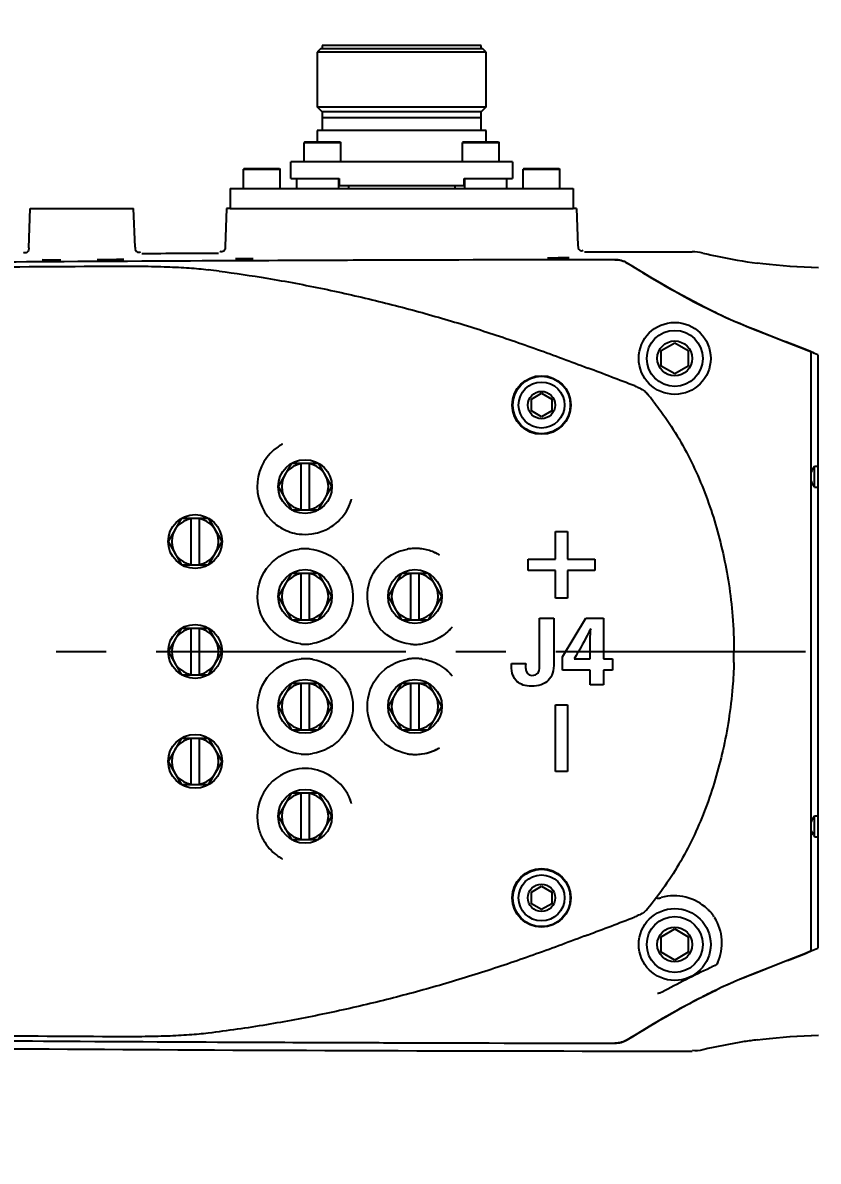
# Model space of a CAD drawing. Header units: millimetres. Extents: x 5828 to 6704, y 123 to 421.
# Drawn here: x 6602.04 to 6608.01, y 381.76 to 390.31 of the extents above; entities that cross this region are included whole.
import ezdxf

# ---------------------------------------------------------------- set-up
doc = ezdxf.new("R2010")
doc.units = ezdxf.units.MM
doc.linetypes.add('BANKLINE1', pattern=[5.5, 4, -1.5])
doc.linetypes.add('CENTER', pattern=[0.6, 0.375, -0.075, 0.075, -0.075])
doc.layers.add('00_COMPONENTS', color=7, linetype='BANKLINE1')
doc.layers.add('外形图', color=7, linetype='Continuous')
doc.styles.add('微软雅黑', font='msyh.ttc', dxfattribs={"height": 2.1})
doc.dimstyles.new('尺寸标注_1_20比例', dxfattribs={"dimtxt": 2.1, "dimasz": 1.7, "dimexe": 0.5, "dimexo": 0.4, "dimgap": 0.5, "dimtad": 1, "dimdec": 1, "dimlfac": 20, "dimdsep": 46, "dimtxsty": '微软雅黑', "dimcen": 0.09, "dimadec": 0, "dimazin": 0, "dimtp": 0.01, "dimtm": 0.01, "dimtfac": 1, "dimtdec": 1, "dimtofl": 0, "dimtmove": 0, "dimatfit": 3, "dimfxl": 1, "dimtolj": 1, "dimarcsym": 0})

# ---------------------------------------------------------------- blocks, each defined once
blk = doc.blocks.new('*D1528')
at = {"layer": 'Defpoints', "color": 0}
for p in [(6588.5801, 395.0603), (6615.5301, 394.7603), (6615.5301, 385.5866)]:
    blk.add_point(p, dxfattribs=at)
at = {"layer": '外形图', "color": 0, "lineweight": -2, "ltscale": 20}
for p, q in [((6615.5301, 385.9866), (6615.5301, 395.2603)), ((6590.2801, 394.7603), (6613.8301, 394.7603)), ((6588.5801, 394.6603), (6588.5801, 394.2603))]:
    blk.add_line(p, q, dxfattribs=at)
at = {"layer": '外形图', "color": 0}
for points in [[(6590.2801, 395.0437), (6590.2801, 394.477), (6588.5801, 394.7603)], [(6613.8301, 394.477), (6613.8301, 395.0437), (6615.5301, 394.7603)]]:
    blk.add_solid(points, dxfattribs=at)
at = {"layer": '外形图', "color": 0, "insert": (6601.3989, 396.3463), "char_height": 2.1, "attachment_point": 5, "style": '微软雅黑'}
blk.add_mtext('\\A1;\\A1;539', dxfattribs=at)
blk = doc.blocks.new('*D1533')
at = {"layer": '00_COMPONENTS', "color": 0, "linetype": 'ByBlock', "lineweight": -2, "ltscale": 20}
for p, q in [((6615.1301, 409.4819), (6553.9847, 409.4819)), ((6554.4847, 407.7819), (6554.4847, 332.7866)), ((6615.8586, 331.0866), (6553.9847, 331.0866))]:
    blk.add_line(p, q, dxfattribs=at)
at = {"layer": '00_COMPONENTS', "color": 0}
for points in [[(6554.768, 407.7819), (6554.2014, 407.7819), (6554.4847, 409.4819)], [(6554.2014, 332.7866), (6554.768, 332.7866), (6554.4847, 331.0866)]]:
    blk.add_solid(points, dxfattribs=at)
at = {"layer": 'Defpoints', "color": 0}
for p in [(6615.5301, 409.4819), (6554.4847, 331.0866), (6616.2586, 331.0866)]:
    blk.add_point(p, dxfattribs=at)
at = {"layer": '00_COMPONENTS', "color": 0, "insert": (6552.8934, 370.2843), "char_height": 2.1, "attachment_point": 5, "rotation": 90, "style": '微软雅黑'}
blk.add_mtext('\\A1;\\A1;1567.9', dxfattribs=at)

msp = doc.modelspace()

# ---------------------------------------------------------------- linework, layer by layer
at = {"layer": '00_COMPONENTS', "linetype": 'ByBlock', "ltscale": 20}
msp.add_arc((6615.5301, 356.0866), 53.3953, 29, 259, dxfattribs=at)
at = {"layer": '外形图', "linetype": 'Continuous'}
for p, q in [((6604.2701, 390.1116), (6604.2451, 390.0866)), ((6604.2451, 390.0866), (6604.2451, 389.6741)), ((6605.5151, 390.0866), (6604.2451, 390.0866)), ((6605.4901, 390.1116), (6604.2701, 390.1116)), ((6604.2826, 390.1366), (6604.2826, 390.1116)), ((6605.4776, 390.1366), (6604.2826, 390.1366)), ((6605.4776, 390.1116), (6605.4776, 390.1366)), ((6605.5151, 390.0866), (6605.4901, 390.1116)), ((6605.5151, 389.6741), (6605.5151, 390.0866)), ((6604.2826, 389.6366), (6604.2451, 389.6741)), ((6604.2451, 389.6741), (6605.5151, 389.6741)), ((6605.5151, 389.6741), (6605.4776, 389.6366)), ((6604.2826, 389.6366), (6604.2826, 389.4966)), ((6605.4776, 389.6366), (6604.2826, 389.6366)), ((6605.4776, 389.5931), (6604.2826, 389.5931)), ((6605.4776, 389.4966), (6605.4776, 389.6366)), ((6604.2451, 389.4966), (6604.2451, 389.4116)), ((6605.5151, 389.4966), (6604.2451, 389.4966)), ((6605.5151, 389.4116), (6605.5151, 389.4966)), ((6604.1526, 389.4116), (6604.1476, 389.4066)), ((6604.1476, 389.2616), (6604.1476, 389.4066)), ((6604.1476, 389.4066), (6604.4226, 389.4066)), ((6604.1526, 389.4116), (6604.4176, 389.4116)), ((6604.4176, 389.4116), (6604.4226, 389.4066)), ((6604.4226, 389.2616), (6604.4226, 389.4066)), ((6605.3426, 389.4116), (6605.3376, 389.4066)), ((6605.3376, 389.2616), (6605.3376, 389.4066)), ((6605.3376, 389.4066), (6605.6126, 389.4066)), ((6605.3426, 389.4116), (6605.6076, 389.4116)), ((6605.6076, 389.4116), (6605.6126, 389.4066)), ((6605.6126, 389.2616), (6605.6126, 389.4066)), ((6604.0476, 389.1366), (6604.0476, 389.2616)), ((6605.7126, 389.2616), (6604.0476, 389.2616)), ((6605.7126, 389.2616), (6605.7126, 389.1366)), ((6603.6976, 389.2116), (6603.6926, 389.2066)), ((6603.6926, 389.0616), (6603.6926, 389.2066)), ((6603.6926, 389.2066), (6603.9676, 389.2066)), ((6603.6976, 389.2116), (6603.9626, 389.2116)), ((6603.9626, 389.2116), (6603.9676, 389.2066)), ((6603.9676, 389.0616), (6603.9676, 389.2066)), ((6604.0476, 389.1366), (6604.4101, 389.1366)), ((6604.0926, 389.0616), (6604.0926, 389.1366)), ((6604.4051, 389.1366), (6604.4051, 389.0616)), ((6604.4101, 389.1366), (6604.4101, 389.0841)), ((6605.3501, 389.0841), (6605.3501, 389.1366)), ((6605.3501, 389.1366), (6605.7126, 389.1366)), ((6605.3551, 389.0616), (6605.3551, 389.1366)), ((6605.6676, 389.1366), (6605.6676, 389.0616)), ((6605.7976, 389.2116), (6605.7926, 389.2066)), ((6605.7926, 389.0616), (6605.7926, 389.2066)), ((6605.7926, 389.2066), (6606.0676, 389.2066)), ((6605.7976, 389.2116), (6606.0626, 389.2116)), ((6606.0626, 389.2116), (6606.0676, 389.2066)), ((6606.0676, 389.0616), (6606.0676, 389.2066)), ((6603.5926, 389.0616), (6603.5926, 388.9116)), ((6603.5926, 389.0616), (6606.1676, 389.0616)), ((6604.4101, 389.0841), (6605.3501, 389.0841)), ((6604.4801, 389.0841), (6604.4801, 389.0616)), ((6605.2801, 389.0841), (6605.2801, 389.0616)), ((6606.1676, 389.0616), (6606.1676, 388.9116)), ((6602.0811, 388.6172), (6602.0914, 388.9116)), ((6602.0914, 388.9116), (6602.8687, 388.9116)), ((6602.8788, 388.6227), (6602.8687, 388.9116)), ((6603.5664, 388.9116), (6603.5564, 388.6258)), ((6603.5926, 388.9116), (6603.5664, 388.9116)), ((6603.5926, 388.9116), (6606.1676, 388.9116)), ((6603.6307, 388.9116), (6606.1294, 388.9116)), ((6606.1937, 388.9116), (6606.1676, 388.9116)), ((6606.1937, 388.9116), (6606.2034, 388.6343)), ((6606.2534, 388.586), (6607.0617, 388.5866)), ((6606.4802, 388.5274), (6606.3293, 388.5272)), ((6607.5904, 388.4967), (6607.5488, 388.5019)), ((6607.6403, 388.4911), (6607.5902, 388.4968)), ((6607.6913, 388.4861), (6607.6399, 388.4912)), ((6607.7433, 388.4816), (6607.6908, 388.4861)), ((6607.7958, 388.4777), (6607.7428, 388.4816)), ((6607.8485, 388.4744), (6607.7951, 388.4777)), ((6607.9018, 388.4715), (6607.8477, 388.4744)), ((6607.9556, 388.4692), (6607.901, 388.4716)), ((6608.0099, 388.4672), (6607.9548, 388.4692)), ((6606.8288, 387.8451), (6606.9301, 387.9035)), ((6606.9301, 387.9035), (6607.0313, 387.8451)), ((6607.7702, 387.91), (6607.7776, 387.9071)), ((6606.8288, 387.7282), (6606.8288, 387.8451)), ((6607.0313, 387.8451), (6607.0313, 387.7282)), ((6607.9551, 383.3381), (6607.9551, 387.8351)), ((6608.0051, 387.8138), (6608.0051, 383.3594)), ((6606.9301, 387.6697), (6606.8288, 387.7282)), ((6607.0313, 387.7282), (6606.9301, 387.6697)), ((6605.8538, 387.4806), (6605.9301, 387.5247)), ((6605.9301, 387.5247), (6606.0063, 387.4806)), ((6605.8538, 387.3926), (6605.8538, 387.4806)), ((6606.0063, 387.4806), (6606.0063, 387.3926)), ((6605.9301, 387.3486), (6605.8538, 387.3926)), ((6606.0063, 387.3926), (6605.9301, 387.3486)), ((6604.054, 386.9991), (6603.953, 386.8241)), ((6604.054, 386.9991), (6604.2561, 386.9991)), ((6604.1251, 386.6491), (6604.1251, 386.9991)), ((6604.1851, 386.9991), (6604.1851, 386.6491)), ((6604.3572, 386.8241), (6604.2561, 386.9991)), ((6607.9801, 386.82), (6607.9801, 386.9783)), ((6607.9801, 386.9783), (6608.0051, 386.9783)), ((6603.953, 386.8241), (6604.054, 386.6491)), ((6604.2561, 386.6491), (6604.3572, 386.8241)), ((6607.9801, 386.82), (6608.0051, 386.82)), ((6603.229, 386.5866), (6603.128, 386.4116)), ((6603.229, 386.5866), (6603.4311, 386.5866)), ((6603.3001, 386.2366), (6603.3001, 386.5866)), ((6603.3601, 386.5866), (6603.3601, 386.2366)), ((6603.5322, 386.4116), (6603.4311, 386.5866)), ((6604.054, 386.6491), (6604.2561, 386.6491)), ((6606.0351, 386.2801), (6606.0351, 386.4866)), ((6606.0351, 386.4866), (6606.1251, 386.4866)), ((6606.1251, 386.4866), (6606.1251, 386.2801)), ((6603.128, 386.4116), (6603.229, 386.2366)), ((6603.4311, 386.2366), (6603.5322, 386.4116)), ((6603.229, 386.2366), (6603.4311, 386.2366)), ((6605.8301, 386.1932), (6605.8301, 386.2801)), ((6605.8301, 386.2801), (6606.0351, 386.2801)), ((6606.1251, 386.2801), (6606.3301, 386.2801)), ((6606.3301, 386.2801), (6606.3301, 386.1932)), ((6604.054, 386.1741), (6603.953, 385.9991)), ((6604.054, 386.1741), (6604.2561, 386.1741)), ((6604.1251, 385.8241), (6604.1251, 386.1741)), ((6604.1851, 386.1741), (6604.1851, 385.8241)), ((6604.3572, 385.9991), (6604.2561, 386.1741)), ((6604.879, 386.1741), (6604.778, 385.9991)), ((6604.879, 386.1741), (6605.0811, 386.1741)), ((6604.9501, 385.8241), (6604.9501, 386.1741)), ((6605.0101, 386.1741), (6605.0101, 385.8241)), ((6605.1822, 385.9991), (6605.0811, 386.1741)), ((6606.0351, 386.1932), (6605.8301, 386.1932)), ((6606.0351, 385.9866), (6606.0351, 386.1932)), ((6606.1251, 386.1932), (6606.1251, 385.9866)), ((6606.3301, 386.1932), (6606.1251, 386.1932)), ((6603.953, 385.9991), (6604.054, 385.8241)), ((6604.2561, 385.8241), (6604.3572, 385.9991)), ((6604.778, 385.9991), (6604.879, 385.8241)), ((6605.0811, 385.8241), (6605.1822, 385.9991)), ((6606.1251, 385.9866), (6606.0351, 385.9866)), ((6604.054, 385.8241), (6604.2561, 385.8241)), ((6604.879, 385.8241), (6605.0811, 385.8241)), ((6605.9147, 385.4742), (6605.9147, 385.8366)), ((6605.9147, 385.8366), (6606.0233, 385.8366)), ((6606.0233, 385.8366), (6606.0233, 385.5027)), ((6606.0867, 385.5455), (6606.2629, 385.8366)), ((6606.2629, 385.8366), (6606.3941, 385.8366)), ((6606.3941, 385.8366), (6606.3941, 385.532)), ((6603.229, 385.7616), (6603.128, 385.5866)), ((6603.229, 385.7616), (6603.4311, 385.7616)), ((6603.3001, 385.4116), (6603.3001, 385.7616)), ((6603.3601, 385.7616), (6603.3601, 385.4116)), ((6603.5322, 385.5866), (6603.4311, 385.7616)), ((6603.128, 385.5866), (6603.229, 385.4116)), ((6603.4311, 385.4116), (6603.5322, 385.5866)), ((6606.0867, 385.447), (6606.0867, 385.5455)), ((6606.2942, 385.532), (6606.2942, 385.6204)), ((6605.7051, 385.4801), (6605.7051, 385.4957)), ((6605.7051, 385.4957), (6605.8113, 385.4957)), ((6605.8113, 385.4957), (6605.8106, 385.478)), ((6606.1744, 385.532), (6606.2942, 385.532)), ((6606.3941, 385.532), (6606.4631, 385.532)), ((6606.4631, 385.532), (6606.4631, 385.447)), ((6603.229, 385.4116), (6603.4311, 385.4116)), ((6606.2942, 385.447), (6606.0867, 385.447)), ((6606.2942, 385.3366), (6606.2942, 385.447)), ((6606.3941, 385.447), (6606.3941, 385.3366)), ((6606.4631, 385.447), (6606.3941, 385.447)), ((6604.054, 385.3491), (6603.953, 385.1741)), ((6604.054, 385.3491), (6604.2561, 385.3491)), ((6604.1251, 384.9991), (6604.1251, 385.3491)), ((6604.1851, 385.3491), (6604.1851, 384.9991)), ((6604.3572, 385.1741), (6604.2561, 385.3491)), ((6604.879, 385.3491), (6604.778, 385.1741)), ((6604.879, 385.3491), (6605.0811, 385.3491)), ((6604.9501, 384.9991), (6604.9501, 385.3491)), ((6605.0101, 385.3491), (6605.0101, 384.9991)), ((6605.1822, 385.1741), (6605.0811, 385.3491)), ((6606.3941, 385.3366), (6606.2942, 385.3366)), ((6603.953, 385.1741), (6604.054, 384.9991)), ((6604.2561, 384.9991), (6604.3572, 385.1741)), ((6604.778, 385.1741), (6604.879, 384.9991)), ((6605.0811, 384.9991), (6605.1822, 385.1741)), ((6606.0351, 384.6866), (6606.0351, 385.1866)), ((6606.0351, 385.1866), (6606.1251, 385.1866)), ((6606.1251, 385.1866), (6606.1251, 384.6866)), ((6604.054, 384.9991), (6604.2561, 384.9991)), ((6604.879, 384.9991), (6605.0811, 384.9991)), ((6603.229, 384.9366), (6603.128, 384.7616)), ((6603.229, 384.9366), (6603.4311, 384.9366)), ((6603.3001, 384.5866), (6603.3001, 384.9366)), ((6603.3601, 384.9366), (6603.3601, 384.5866)), ((6603.5322, 384.7616), (6603.4311, 384.9366)), ((6603.128, 384.7616), (6603.229, 384.5866)), ((6603.4311, 384.5866), (6603.5322, 384.7616)), ((6606.1251, 384.6866), (6606.0351, 384.6866)), ((6603.229, 384.5866), (6603.4311, 384.5866)), ((6604.054, 384.5241), (6603.953, 384.3491)), ((6604.054, 384.5241), (6604.2561, 384.5241)), ((6604.1251, 384.1741), (6604.1251, 384.5241)), ((6604.1851, 384.5241), (6604.1851, 384.1741)), ((6604.3572, 384.3491), (6604.2561, 384.5241)), ((6603.953, 384.3491), (6604.054, 384.1741)), ((6604.2561, 384.1741), (6604.3572, 384.3491)), ((6607.9801, 384.195), (6607.9801, 384.3533)), ((6607.9801, 384.3533), (6608.0051, 384.3533)), ((6604.054, 384.1741), (6604.2561, 384.1741)), ((6607.9801, 384.195), (6608.0051, 384.195)), ((6605.8538, 383.7806), (6605.9301, 383.8247)), ((6605.8538, 383.6926), (6605.8538, 383.7806)), ((6605.9301, 383.8247), (6606.0063, 383.7806)), ((6606.0063, 383.7806), (6606.0063, 383.6926)), ((6605.9301, 383.6486), (6605.8538, 383.6926)), ((6606.0063, 383.6926), (6605.9301, 383.6486)), ((6606.8288, 383.4451), (6606.9301, 383.5035)), ((6606.9301, 383.5035), (6607.0313, 383.4451)), ((6606.8288, 383.3282), (6606.8288, 383.4451)), ((6607.0313, 383.4451), (6607.0313, 383.3282)), ((6606.9301, 383.2697), (6606.8288, 383.3282)), ((6607.0313, 383.3282), (6606.9301, 383.2697)), ((6607.7769, 383.2659), (6607.7692, 383.2628)), ((6607.2075, 383.2166), (6607.1951, 383.2106)), ((6606.3293, 382.646), (6606.4802, 382.6459)), ((6607.7428, 382.6916), (6607.7951, 382.6955)), ((6607.7951, 382.6955), (6607.8485, 382.6989)), ((6607.901, 382.7017), (6607.9548, 382.704)), ((6607.9548, 382.704), (6608.0099, 382.706))]:
    msp.add_line(p, q, dxfattribs=at)
at = {"layer": '外形图', "linetype": 'CENTER', "ltscale": 5}
msp.add_line((6582.0372, 385.5866), (6622.4315, 385.5866), dxfattribs=at)
at = {"layer": '外形图', "linetype": 'Continuous'}
for points in [[(6606.7964, 383.7366), (6606.7975, 383.7357), (6606.7987, 383.735), (6606.8, 383.7345), (6606.8014, 383.7342), (6606.8029, 383.7341), (6606.8045, 383.734), (6606.8061, 383.7341), (6606.8078, 383.7342), (6606.8096, 383.7343), (6606.8114, 383.7346), (6606.8133, 383.7349), (6606.8153, 383.7352), (6606.8173, 383.7356), (6606.8194, 383.736), (6606.8216, 383.7366), (6606.8239, 383.7371), (6606.8262, 383.7377), (6606.8285, 383.7384)], [(6606.8346, 383.0288), (6606.8238, 383.0242), (6606.8182, 383.0221), (6606.8125, 383.0206), (6606.8068, 383.0195), (6606.801, 383.0187)], [(6607.5488, 382.6713), (6607.5904, 382.6765), (6607.6403, 382.6821), (6607.6913, 382.6872)], [(6607.5902, 382.6765), (6607.6399, 382.6821), (6607.6908, 382.6871)], [(6607.6908, 382.6871), (6607.7433, 382.6917), (6607.7958, 382.6956)], [(6607.8477, 382.6988), (6607.9018, 382.7017), (6607.9556, 382.7041)]]:
    msp.add_lwpolyline(points, dxfattribs=at)
for centre, radius in [((6606.9301, 387.7866), 0.27), ((6606.9301, 387.7866), 0.21), ((6606.9301, 387.7866), 0.1309), ((6605.9301, 387.4366), 0.22), ((6605.9301, 387.4366), 0.2157), ((6605.9301, 387.4366), 0.1725), ((6605.9301, 387.4366), 0.1026), ((6604.1551, 386.8241), 0.2021), ((6603.3301, 386.4116), 0.2021), ((6604.1551, 385.9991), 0.2021), ((6604.9801, 385.9991), 0.2021), ((6603.3301, 385.5866), 0.2021), ((6604.1551, 385.1741), 0.2021), ((6604.9801, 385.1741), 0.2021), ((6603.3301, 384.7616), 0.2021), ((6604.1551, 384.3491), 0.2021), ((6605.9301, 383.7366), 0.22), ((6605.9301, 383.7366), 0.2157), ((6605.9301, 383.7366), 0.1725), ((6605.9301, 383.7366), 0.1026), ((6606.9301, 383.3866), 0.27), ((6606.9301, 383.3866), 0.21), ((6606.9301, 383.3866), 0.1309)]:
    msp.add_circle(centre, radius, dxfattribs=at)
for centre, radius, start, end in [((6603.7406, 395.5624), 7.0268, 269.11579, 270.19713), ((6607.0617, 388.2381), 0.3485, 76.83003, 89.99945), ((6605.1467, -128.0657), 516.5857, 90.270903, 91.177914), ((6605.3622, -148.4551), 536.976, 90.283609, 91.09897), ((6602.2928, 397.0922), 8.5651, 269.25175, 270.20164), ((6607.2682, -384.7401), 773.2679, 90.0695725, 90.3381717), ((6607.2613, -383.0471), 771.5748, 90.0580024, 90.3384002), ((6602.0499, 377.3469), 11.1907, 82.5019, 82.93052), ((6612.9048, 398.7041), 12.0069, 238.17834, 238.83648), ((6604.1239, 378.6391), 9.9622, 67.53026, 68.48402), ((6605.4386, 381.8391), 6.5026, 67.23124, 67.4589), ((6605.758, 382.5984), 5.6789, 66.69088, 67.23727), ((6549.9225, 239.8906), 158.2018, 68.994932, 69.13112), ((6604.7413, 385.8675), 2.5815, 38.23891, 39.77609), ((6604.157, 386.826), 0.3609, 124.37368, 224.69742), ((6604.1566, 386.8268), 0.36, 119.68963, 124.38356), ((6604.1328, 386.8662), 0.314, 118.68966, 119.47878), ((6604.1334, 386.865), 0.3153, 117.89871, 118.68967), ((6604.1551, 386.8241), 0.175, 99.87089, 260.12911), ((6604.1551, 386.8241), 0.175, 279.87089, 80.12911), ((6604.1557, 386.8262), 0.3616, 335.41114, 342.7597), ((6604.1551, 386.8241), 0.3616, 338.54723, 343.11307), ((6604.1917, 386.814), 0.3236, 342.94174, 343.57587), ((6604.1901, 386.8145), 0.3253, 343.57632, 344.74782), ((6603.3301, 386.4116), 0.175, 99.87089, 260.12911), ((6603.3301, 386.4116), 0.175, 279.87089, 80.12911), ((6604.1579, 386.8273), 0.3624, 224.74744, 241.04113), ((6604.156, 386.8279), 0.3627, 277.87999, 296.48006), ((6604.1563, 386.8263), 0.3612, 296.54242, 301.03921), ((6604.1565, 386.8259), 0.3608, 301.04668, 309.988), ((6604.1567, 386.8272), 0.362, 262.65752, 277.78652), ((6604.1568, 385.9993), 0.3585, 90.2683, 97.22579), ((6604.1566, 386.0006), 0.3572, 85.08865, 90.24758), ((6604.9825, 385.9998), 0.3597, 97.02561, 99.38506), ((6604.9826, 385.9993), 0.3603, 90.39958, 97.02283), ((6604.9826, 385.9995), 0.3601, 86.28945, 90.39477), ((6604.9826, 385.9997), 0.3599, 84.15847, 86.29013), ((6604.9826, 385.9998), 0.3598, 81.98454, 84.15778), ((6604.9822, 385.9982), 0.3614, 67.3046, 81.95529), ((6604.9824, 385.9993), 0.3603, 61.63408, 67.27502), ((6604.9801, 385.9991), 0.3616, 61.32035, 66.10028), ((6604.9952, 386.0248), 0.3318, 60.93911, 61.47486), ((6604.9944, 386.0234), 0.3334, 59.49785, 60.93839), ((6604.1551, 385.9991), 0.175, 99.87089, 260.12911), ((6604.1551, 385.9991), 0.175, 279.87089, 80.12911), ((6604.9801, 385.9991), 0.175, 99.87089, 260.12911), ((6604.9801, 385.9991), 0.175, 279.87089, 80.12911), ((6603.3301, 385.5866), 0.175, 99.87089, 260.12911), ((6603.3301, 385.5866), 0.175, 279.87089, 80.12911), ((6604.9821, 386.0001), 0.3607, 312.9756, 315.95267), ((6604.9801, 385.9991), 0.3616, 315.262, 319.37672), ((6604.9829, 385.9994), 0.3597, 315.95167, 319.05548), ((6605.0058, 385.9783), 0.3285, 319.21759, 319.78757), ((6605.004, 385.9797), 0.3308, 319.78846, 321.15058), ((6604.1568, 385.9988), 0.3573, 264.57753, 269.72225), ((6604.1567, 386.0004), 0.359, 269.74597, 278.55761), ((6604.9827, 385.9989), 0.3593, 264.17009, 269.58664), ((6604.9826, 385.999), 0.3594, 269.59863, 270.31309), ((6604.9826, 386), 0.3604, 270.31683, 278.46333), ((6604.1531, 385.5849), 3.2217, 358.56879, 0.03036), ((6604.1568, 385.1743), 0.3574, 90.27375, 94.78951), ((6604.1567, 385.1744), 0.3574, 85.47522, 90.25897), ((6604.1565, 385.1719), 0.3599, 80.8172, 85.47878), ((6604.9828, 385.172), 0.3616, 94.98391, 99.37922), ((6604.9826, 385.1742), 0.3594, 90.40811, 94.98702), ((6604.9826, 385.1741), 0.3595, 85.97692, 90.39504), ((6604.9824, 385.1722), 0.3614, 81.64427, 85.97951), ((6604.9819, 385.1729), 0.3611, 44.72646, 48.57179), ((6604.9801, 385.1741), 0.3616, 40.6233, 44.73817), ((6604.9829, 385.1738), 0.3597, 40.94731, 44.72807), ((6605.0051, 385.1944), 0.3294, 40.22216, 40.78137), ((6605.0036, 385.1931), 0.3314, 38.82058, 40.22134), ((6604.1551, 385.1741), 0.175, 99.87089, 260.12911), ((6604.1551, 385.1741), 0.175, 279.87089, 80.12911), ((6604.9801, 385.1741), 0.175, 99.87089, 260.12911), ((6604.9801, 385.1741), 0.175, 279.87089, 80.12911), ((6603.3301, 384.7616), 0.175, 99.87089, 260.12911), ((6603.3301, 384.7616), 0.175, 279.87089, 80.12911), ((6604.9801, 385.1741), 0.3616, 279.55987, 298.67965), ((6604.9826, 385.1736), 0.3599, 296.24718, 298.36884), ((6604.9954, 385.148), 0.3314, 298.52531, 299.06117), ((6604.9945, 385.1496), 0.3332, 299.06199, 300.51604), ((6604.1567, 385.1727), 0.3573, 265.04727, 269.73377), ((6604.1566, 385.1744), 0.359, 269.75989, 278.6961), ((6604.9828, 385.1752), 0.3615, 260.43887, 264.96376), ((6604.9826, 385.173), 0.3593, 264.96071, 269.59628), ((6604.9826, 385.1728), 0.3591, 269.60406, 270.25051), ((6604.9825, 385.1742), 0.3605, 270.25436, 277.84648), ((6604.9822, 385.1749), 0.3613, 277.87823, 291.90977), ((6604.9825, 385.1736), 0.36, 291.93591, 294.10492), ((6604.9824, 385.174), 0.3604, 294.1046, 296.24748), ((6604.1568, 384.3473), 0.3607, 97.51851, 191.74044), ((6604.1567, 384.346), 0.362, 82.22131, 97.46934), ((6604.1551, 384.3491), 0.175, 99.87089, 260.12911), ((6604.1551, 384.3491), 0.175, 279.87089, 80.12911), ((6604.1553, 384.3468), 0.3621, 21.10151, 25.01135), ((6604.1551, 384.3491), 0.3616, 16.88692, 21.72882), ((6604.1568, 384.3473), 0.3605, 17.23484, 21.10327), ((6604.1911, 384.359), 0.3243, 16.42558, 17.05833), ((6604.1895, 384.3586), 0.3259, 15.25607, 16.42517), ((6604.1576, 384.3474), 0.3615, 191.73104, 199.2166), ((6604.1574, 384.3474), 0.3613, 199.2278, 206.1257), ((6604.157, 384.3472), 0.3609, 206.12628, 209.3807), ((6609.1956, 384.8943), 1.4023, 209.06673, 209.91311), ((6604.157, 384.3474), 0.361, 233.74879, 240.31444), ((6604.1317, 384.3052), 0.3119, 240.52119, 241.31586), ((6604.1326, 384.3068), 0.3137, 241.31584, 242.1076), ((6606.9268, 383.3897), 0.3623, 46.57127, 105.74785), ((6552.1021, 525.5921), 152.1081, 290.863628, 291.006941), ((6606.9275, 383.3973), 0.357, 335.70106, 32.34496), ((6604.1155, 392.5549), 9.9846, 291.51288, 292.46719), ((6605.4371, 389.3378), 6.5066, 292.53882, 292.76889), ((6605.7574, 388.5762), 5.6805, 292.7629, 293.30913), ((6609.5232, 378.3103), 5.2558, 115.67675, 117.35969), ((6605.1467, 899.237), 516.5839, 268.822085, 269.72909), ((6605.3765, 921.0185), 538.3662, 268.906497, 269.715599), ((6606.9233, 1079.106), 696.5193, 269.285381, 270.0113875), ((6607.2682, 1155.9145), 773.2691, 269.6618221, 269.9304273), ((6607.2614, 1154.2353), 771.5898, 269.6615951, 269.9419938)]:
    msp.add_arc(centre, radius, start, end, dxfattribs=at)
for points, knots in [([(6602.0811, 388.6172), (6602.0807, 388.6056), (6602.079, 388.5801), (6602.0489, 388.5754), (6602.0411, 388.5814)], [0, 0, 0, 0, 0.540608, 1, 1, 1, 1]), ([(6602.8788, 388.6228), (6602.8792, 388.6111), (6602.881, 388.5852), (6602.9114, 388.5808), (6602.9192, 388.587)], [0, 0, 0, 0, 0.541334, 1, 1, 1, 1]), ([(6603.5564, 388.6258), (6603.556, 388.6142), (6603.5543, 388.5885), (6603.5242, 388.5839), (6603.5164, 388.59)], [0, 0, 0, 0, 0.540717, 1, 1, 1, 1]), ([(6606.2034, 388.6343), (6606.2038, 388.6226), (6606.2056, 388.5969), (6606.2359, 388.5924), (6606.2436, 388.5985)], [0, 0, 0, 0, 0.541083, 1, 1, 1, 1]), ([(6602.5947, 388.5287), (6602.6128, 388.5288), (6602.6793, 388.5294), (6602.7457, 388.5305), (6602.794, 388.5319)], [0, 0, 0, 0, 0.271962, 1, 1, 1, 1]), ([(6605.9742, 388.5424), (6606.0167, 388.5425), (6606.0711, 388.5429), (6606.1255, 388.544), (6606.1374, 388.5443)], [0, 0, 0, 0, 0.781084, 1, 1, 1, 1]), ([(6607.1411, 388.5774), (6607.1768, 388.5691), (6607.3118, 388.5389), (6607.4481, 388.5151), (6607.5489, 388.5019)], [0, 0, 0, 0, 0.26523, 1, 1, 1, 1]), ([(6601.539, 388.4715), (6601.5594, 388.4716), (6601.9479, 388.4745), (6602.3364, 388.4771), (6602.7045, 388.4792)], [0, 0, 0, 0, 0.052728, 1, 1, 1, 1]), ([(6602.7047, 388.4792), (6602.7435, 388.4794), (6602.818, 388.4796), (6602.9257, 388.4789), (6603.0253, 388.4773), (6603.1165, 388.4747), (6603.1746, 388.4722), (6603.2021, 388.4709)], [0, 0, 0, 0, 0.233718, 0.449532, 0.64912, 0.834341, 1, 1, 1, 1]), ([(6603.2021, 388.4709), (6603.2032, 388.4708), (6603.2309, 388.4694), (6603.2831, 388.4663), (6603.357, 388.4604), (6603.4044, 388.4554), (6603.4271, 388.4526)], [0, 0, 0, 0, 0.014885, 0.367983, 0.695105, 1, 1, 1, 1]), ([(6603.5102, 388.442), (6603.6302, 388.4262), (6603.8938, 388.3871), (6604.294, 388.3117), (6604.7068, 388.2176), (6605.1061, 388.1122), (6605.495, 387.9947), (6605.8766, 387.8647), (6606.1364, 387.7681), (6606.2702, 387.7174), (6606.2788, 387.7141)], [0, 0, 0, 0, 0.12651, 0.278599, 0.425657, 0.569039, 0.710231, 0.850382, 0.990356, 1, 1, 1, 1]), ([(6606.63, 387.5797), (6606.6429, 387.5748), (6606.6673, 387.5641), (6606.6998, 387.5443), (6606.718, 387.528), (6606.7253, 387.5191)], [0, 0, 0, 0, 0.364562, 0.69727, 1, 1, 1, 1]), ([(6606.7689, 387.4653), (6606.7994, 387.4266), (6606.8733, 387.3271), (6606.9795, 387.1589), (6607.0821, 386.9596), (6607.1681, 386.753), (6607.2387, 386.5407), (6607.2955, 386.3211), (6607.339, 386.0908), (6607.3679, 385.8448), (6607.3749, 385.6748), (6607.3748, 385.5866)], [0, 0, 0, 0, 0.073637, 0.18485, 0.296658, 0.407799, 0.518628, 0.630555, 0.746192, 0.868375, 1, 1, 1, 1]), ([(6607.9698, 386.8375), (6607.9672, 386.842), (6607.962, 386.8512), (6607.9572, 386.8606), (6607.955, 386.8655)], [0, 0, 0, 0, 0.495577, 1, 1, 1, 1]), ([(6607.9801, 386.82), (6607.9784, 386.8229), (6607.975, 386.8287), (6607.9715, 386.8346), (6607.9698, 386.8375)], [0, 0, 0, 0, 0.501304, 1, 1, 1, 1]), ([(6604.123, 385.6431), (6604.0381, 385.6511), (6603.868, 385.7342), (6603.7656, 385.9946), (6603.8611, 386.2568), (6604.0276, 386.3443), (6604.1117, 386.355)], [0, 0, 0, 0, 0.250085, 0.50132, 0.751421, 1, 1, 1, 1]), ([(6604.1872, 386.3565), (6604.2718, 386.3493), (6604.4418, 386.2685), (6604.5473, 386.0111), (6604.4572, 385.7487), (6604.2935, 385.658), (6604.2101, 385.6455)], [0, 0, 0, 0, 0.250145, 0.501214, 0.751385, 1, 1, 1, 1]), ([(6604.9462, 385.6415), (6604.8624, 385.65), (6604.6945, 385.7321), (6604.5904, 385.9886), (6604.6798, 386.2497), (6604.8413, 386.3411), (6604.9239, 386.3548)], [0, 0, 0, 0, 0.249357, 0.501402, 0.752322, 1, 1, 1, 1]), ([(6604.1259, 384.8167), (6604.0399, 384.8242), (6603.867, 384.9078), (6603.7644, 385.1734), (6603.8668, 385.4395), (6604.0406, 385.5233), (6604.1269, 385.5305)], [0, 0, 0, 0, 0.248891, 0.499067, 0.750234, 1, 1, 1, 1]), ([(6604.214, 385.5272), (6604.2952, 385.514), (6604.4539, 385.4257), (6604.5457, 385.1727), (6604.4525, 384.9196), (6604.2926, 384.832), (6604.2109, 384.8195)], [0, 0, 0, 0, 0.248881, 0.499103, 0.750095, 1, 1, 1, 1]), ([(6604.9227, 384.8187), (6604.842, 384.8323), (6604.6842, 384.9206), (6604.5918, 385.1732), (6604.6838, 385.4267), (6604.8426, 385.5154), (6604.9239, 385.5288)], [0, 0, 0, 0, 0.24788, 0.498722, 0.750757, 1, 1, 1, 1]), ([(6607.3738, 385.5044), (6607.3723, 385.443), (6607.3646, 385.2991), (6607.3384, 385.0783), (6607.2942, 384.8463), (6607.2368, 384.6261), (6607.1658, 384.4143), (6607.08, 384.2092), (6606.9779, 384.0117), (6606.86, 383.8254), (6606.7713, 383.7094), (6606.7253, 383.6541)], [0, 0, 0, 0, 0.092278, 0.216429, 0.333836, 0.446993, 0.558217, 0.669165, 0.780805, 0.891966, 1, 1, 1, 1]), ([(6607.9699, 384.213), (6607.9674, 384.2175), (6607.9624, 384.2266), (6607.9573, 384.2357), (6607.9549, 384.2404)], [0, 0, 0, 0, 0.49251, 1, 1, 1, 1]), ([(6606.7253, 383.6541), (6606.718, 383.6453), (6606.6998, 383.629), (6606.6673, 383.6092), (6606.6429, 383.5985), (6606.63, 383.5935)], [0, 0, 0, 0, 0.302729, 0.635437, 1, 1, 1, 1]), ([(6607.1759, 383.6528), (6607.1816, 383.6473), (6607.1972, 383.6298), (6607.2223, 383.6117), (6607.2212, 383.5952)], [0, 0, 0, 0, 0.323717, 1, 1, 1, 1]), ([(6606.2747, 383.4576), (6606.2662, 383.4544), (6606.1306, 383.403), (6605.8672, 383.3051), (6605.481, 383.174), (6605.0899, 383.0564), (6604.6919, 382.952), (6604.2835, 382.8594), (6603.8611, 382.7802), (6603.5733, 382.7388), (6603.4271, 382.7207)], [0, 0, 0, 0, 0.009223, 0.147544, 0.285838, 0.42408, 0.562946, 0.704295, 0.850126, 1, 1, 1, 1]), ([(6603.4271, 382.7207), (6603.4046, 382.7179), (6603.3575, 382.7129), (6603.2839, 382.707), (6603.2044, 382.7023), (6603.1186, 382.6986), (6603.0262, 382.696), (6602.9264, 382.6943), (6602.8184, 382.6936), (6602.7436, 382.6938), (6602.7047, 382.694)], [0, 0, 0, 0, 0.094356, 0.196276, 0.306252, 0.424701, 0.552183, 0.689776, 0.83869, 1, 1, 1, 1]), ([(6602.7044, 382.694), (6602.3358, 382.6962), (6601.95, 382.6987), (6601.5642, 382.7016), (6601.5469, 382.7017)], [0, 0, 0, 0, 0.955339, 1, 1, 1, 1]), ([(6607.5489, 382.6713), (6607.5163, 382.6671), (6607.3795, 382.6473), (6607.2438, 382.6199), (6607.1411, 382.5958)], [0, 0, 0, 0, 0.237511, 1, 1, 1, 1])]:
    msp.add_open_spline(points, degree=3, knots=knots, dxfattribs=at)
for points in [[(6602.9291, 388.5745), (6603.1216, 388.5756), (6603.3142, 388.5766), (6603.5067, 388.5775)], [(6606.5739, 388.5019), (6606.5464, 388.519), (6606.5126, 388.5274), (6606.4802, 388.5274)], [(6606.4802, 388.5274), (6606.4971, 388.5274), (6606.5142, 388.5252), (6606.5304, 388.5207)], [(6606.5304, 388.5207), (6606.5456, 388.5165), (6606.5605, 388.5102), (6606.5739, 388.5019)], [(6607.2459, 388.1261), (6607.0145, 388.2372), (6606.792, 388.3667), (6606.5739, 388.5019)], [(6606.6915, 388.4299), (6606.8718, 388.3209), (6607.0559, 388.2173), (6607.2459, 388.1261)], [(6607.2459, 388.1261), (6607.4761, 388.0153), (6607.7194, 387.934), (6607.9551, 387.8351)], [(6607.2459, 388.1261), (6607.3361, 388.0827), (6607.4289, 388.0447), (6607.5219, 388.0077)], [(6607.5219, 388.0077), (6607.6046, 387.9748), (6607.6875, 387.9427), (6607.7702, 387.91)], [(6607.9548, 386.9329), (6607.9624, 386.9485), (6607.972, 386.963), (6607.9798, 386.9784)], [(6604.3884, 386.5495), (6604.4289, 386.5835), (6604.4625, 386.6277), (6604.4845, 386.6758)], [(6603.9824, 386.5102), (6604.0217, 386.4885), (6604.0659, 386.474), (6604.1104, 386.4682)], [(6605.228, 385.7362), (6605.1759, 385.6877), (6605.106, 385.654), (6605.0356, 385.6435)], [(6606.2991, 385.7558), (6606.2637, 385.6869), (6606.2333, 385.6304), (6606.2079, 385.5866)], [(6606.2942, 385.6204), (6606.2942, 385.6566), (6606.2956, 385.7019), (6606.2991, 385.7558)], [(6606.2079, 385.5866), (6606.1956, 385.5654), (6606.1844, 385.5472), (6606.1744, 385.532)], [(6605.035, 385.5298), (6605.1025, 385.5199), (6605.1696, 385.4888), (6605.2208, 385.4436)], [(6605.7458, 385.3617), (6605.7187, 385.3857), (6605.7051, 385.4251), (6605.7051, 385.4801)], [(6605.8106, 385.478), (6605.8104, 385.4734), (6605.8104, 385.4691), (6605.8106, 385.465)], [(6605.8106, 385.465), (6605.8122, 385.426), (6605.8292, 385.4066), (6605.8576, 385.4066)], [(6605.9014, 385.4224), (6605.9102, 385.4327), (6605.9147, 385.4501), (6605.9147, 385.4742)], [(6606.0233, 385.5027), (6606.0233, 385.4421), (6606.0087, 385.3976), (6605.9802, 385.3689)], [(6605.9802, 385.3689), (6605.9516, 385.3401), (6605.9098, 385.3258), (6605.8548, 385.3258)], [(6605.8576, 385.4066), (6605.8778, 385.4066), (6605.8924, 385.4118), (6605.9014, 385.4224)], [(6605.8548, 385.3258), (6605.8092, 385.3258), (6605.773, 385.3377), (6605.7458, 385.3617)], [(6604.4834, 384.4999), (6604.4348, 384.6041), (6604.3196, 384.689), (6604.2057, 384.7047)], [(6607.9549, 384.3079), (6607.9628, 384.3232), (6607.9714, 384.3383), (6607.9801, 384.3533)], [(6603.8425, 384.1702), (6603.8674, 384.1259), (6603.9026, 384.0862), (6603.9436, 384.0562)], [(6607.9551, 383.3381), (6607.7194, 383.2393), (6607.4761, 383.1579), (6607.2459, 383.0472)], [(6607.2529, 383.2504), (6607.2455, 383.234), (6607.2263, 383.2234), (6607.2089, 383.2192)], [(6607.7692, 383.2628), (6607.6864, 383.2301), (6607.6034, 383.1979), (6607.5207, 383.165)], [(6607.1951, 383.2106), (6607.0736, 383.1529), (6606.9536, 383.0917), (6606.8346, 383.0288)], [(6607.5207, 383.165), (6607.4281, 383.1282), (6607.3357, 383.0904), (6607.2459, 383.0472)], [(6606.5739, 382.6713), (6606.792, 382.8066), (6607.0145, 382.936), (6607.2459, 383.0472)], [(6607.1077, 382.9782), (6606.9254, 382.884), (6606.7483, 382.7795), (6606.5739, 382.6713)], [(6606.4802, 382.6459), (6606.5126, 382.6458), (6606.5464, 382.6543), (6606.5739, 382.6713)], [(6606.5304, 382.6525), (6606.5142, 382.6481), (6606.4971, 382.6459), (6606.4802, 382.6459)], [(6606.5739, 382.6713), (6606.5605, 382.663), (6606.5456, 382.6567), (6606.5304, 382.6525)], [(6607.1411, 382.5958), (6607.1159, 382.5899), (6607.0881, 382.584), (6607.0634, 382.5918)]]:
    msp.add_open_spline(points, degree=3, dxfattribs=at)

# ---------------------------------------------------------------- dimensions: what is measured, and where the dimension line sits
at = {"layer": '00_COMPONENTS', "linetype": 'ByBlock', "ltscale": 20}
dim = msp.add_linear_dim(base=(6554.4847, 331.0866), p1=(6615.5301, 409.4819), p2=(6616.2586, 331.0866), angle=90, text='\\A1;1567.9', dimstyle='尺寸标注_1_20比例', dxfattribs=at)
dim.commit()
dim.dimension.update_dxf_attribs({"geometry": '*D1533', "text_midpoint": (6552.8934, 370.2843)})
at = {"layer": '外形图', "ltscale": 20}
dim = msp.add_linear_dim(base=(6615.5301, 394.7603), p1=(6588.5801, 395.0603), p2=(6615.5301, 385.5866), text='\\A1;539', dimstyle='尺寸标注_1_20比例', dxfattribs=at)
dim.commit()
dim.dimension.update_dxf_attribs({"geometry": '*D1528', "text_midpoint": (6601.3989, 394.7603), "dimtype": 160})

doc.saveas('drawing.dxf')
